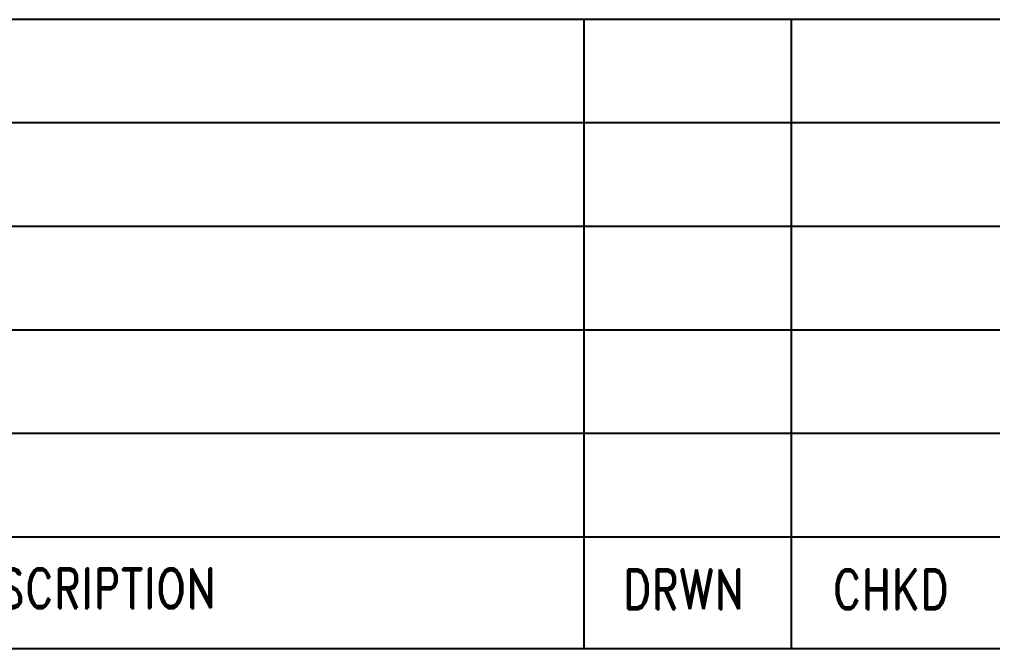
# Model space of a CAD drawing. Header units: millimetres. Extents: x 376548 to 485787, y -156716 to -17718.
# Drawn here: x 407764 to 410354, y -123605 to -121930 of the extents above; entities that cross this region are included whole.
import ezdxf
from ezdxf.enums import TextEntityAlignment as Align

# ---------------------------------------------------------------- set-up
doc = ezdxf.new("R2010")
doc.units = ezdxf.units.MM
doc.header["$LTSCALE"] = 2
doc.layers.add('TAN-TIT', color=30, linetype='Continuous')
doc.styles.add('RD6', font='ROMAND.shx', dxfattribs={"width": 0.83, "height": 6})

# ---------------------------------------------------------------- blocks, each defined once
blk = doc.blocks.new('A$C8e619059')
at = {"layer": 'TAN-TIT'}
blk.add_line((-18.379, 55.845), (-18.379, 0), dxfattribs=at)
blk = doc.blocks.new('BORDER')
at = {"layer": 'TAN-TIT'}
for p, q in [((23282.3, 4498.7), (19323.7, 4498.7)), ((22179.6, 4498.7), (22179.6, 3381.8)), ((23282.3, 4314.9), (19323.7, 4314.9)), ((23282.3, 4131.1), (19323.7, 4131.1)), ((23282.3, 3947.3), (19323.7, 3947.3)), ((23282.3, 3763.5), (19323.7, 3763.5)), ((23282.3, 3579.7), (19323.7, 3579.7)), ((19323.7, 3381.8), (23282.3, 3381.8))]:
    blk.add_line(p, q, dxfattribs=at)
at = {"xscale": 20, "yscale": 20, "zscale": 20}
blk.add_blockref('A$C8e619059', (22179.6, 3381.8), dxfattribs=at)
at = {"layer": 'TAN-TIT', "style": 'RD6', "width": 0.8}
for s, p in [('DESCRIPTION', (20917.1, 3453.4)), ('DRWN', (21988.7, 3451.6)), ('CHKD', (22356.3, 3451.6))]:
    blk.add_text(s, height=70.69, dxfattribs=at).set_placement(p, align=Align.CENTER)

msp = doc.modelspace()

# ---------------------------------------------------------------- block references
at = {"xscale": 1.5, "yscale": 1.5, "zscale": 1.5}
msp.add_blockref('BORDER', (376548.4, -128677.6), dxfattribs=at)

doc.saveas('drawing.dxf')
